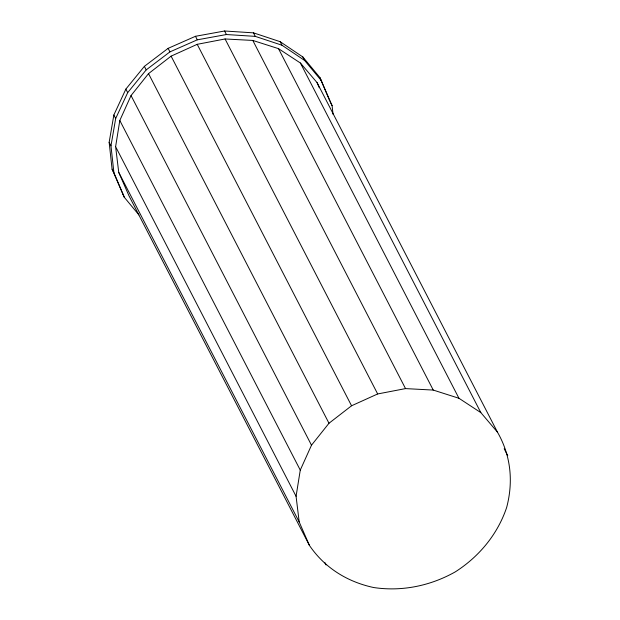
<?xml version="1.0" encoding="UTF-8"?>
<svg xmlns="http://www.w3.org/2000/svg" width="620" height="620" viewBox="0 0 620 620"><rect width="100%" height="100%" fill="white"/><g stroke="black" fill="none" stroke-linecap="round" stroke-linejoin="round"><path stroke-width="0.93" d="M115.615 146.677L119.807 120.482L131.037 95.565L148.529 73.625L171.097 56.149L197.207 44.322L225.068 38.967L252.797 40.44L278.488 48.639L300.398 63.015L317.037 82.569L497.496 432.202C510.911 455.607 513.5 481.539 506.649 507.486C497.643 534.324 479.105 556.644 455.359 571.826C430.575 585.838 401.915 591.775 373.666 587.528C347.363 581.886 324.609 567.827 309.426 545.399L128.968 195.765L118.738 172.352L115.615 146.677L296.073 496.302L299.197 521.978L309.426 545.399M296.073 496.302L300.266 470.115L311.496 445.199L328.988 423.251L351.555 405.775L377.665 393.956L405.526 388.601L433.248 390.073L458.947 398.272L480.857 412.641L497.496 432.202M138.934 214.931L124.279 197.261L112.088 169.159L109.151 142.305L113.855 114.995L125.868 89.094L144.375 66.363L168.121 48.352L195.478 36.293L224.587 31L253.464 32.845L280.147 41.687L302.808 56.939L319.904 77.547L332.095 105.648L333.041 114.282M124.279 197.261L113.909 172.685L110.972 145.832L115.676 118.521L127.689 92.62L146.196 69.89L169.942 51.879L197.3 39.82L226.409 34.534L255.285 36.371L281.968 45.221L304.629 60.465L321.726 81.081M122.458 193.727L123.682 195.199M330.274 102.122L332.095 105.648M302.808 56.939L304.629 60.465M504.176 448.748L507.726 455.615M300.398 63.015L480.857 412.641M280.147 41.687L281.968 45.221M278.488 48.639L458.947 398.272M253.464 32.845L255.285 36.371M252.797 40.44L433.248 390.073M224.587 31L226.409 34.534M225.068 38.967L405.526 388.601M195.478 36.293L197.3 39.82M197.207 44.322L377.665 393.956M168.121 48.352L169.942 51.879M171.097 56.149L351.555 405.775M148.529 73.625L328.988 423.251M144.375 66.363L146.196 69.89M131.037 95.565L311.496 445.199M125.868 89.094L127.689 92.62M119.807 120.482L300.266 470.115M113.855 114.995L115.676 118.521M109.151 142.305L110.972 145.832M324.733 562.379L326.066 564.96M118.738 172.352L299.197 521.978M112.088 169.159L113.909 172.685M317.037 82.569L319.308 87.777M319.904 77.547L329.902 101.246"/></g></svg>
